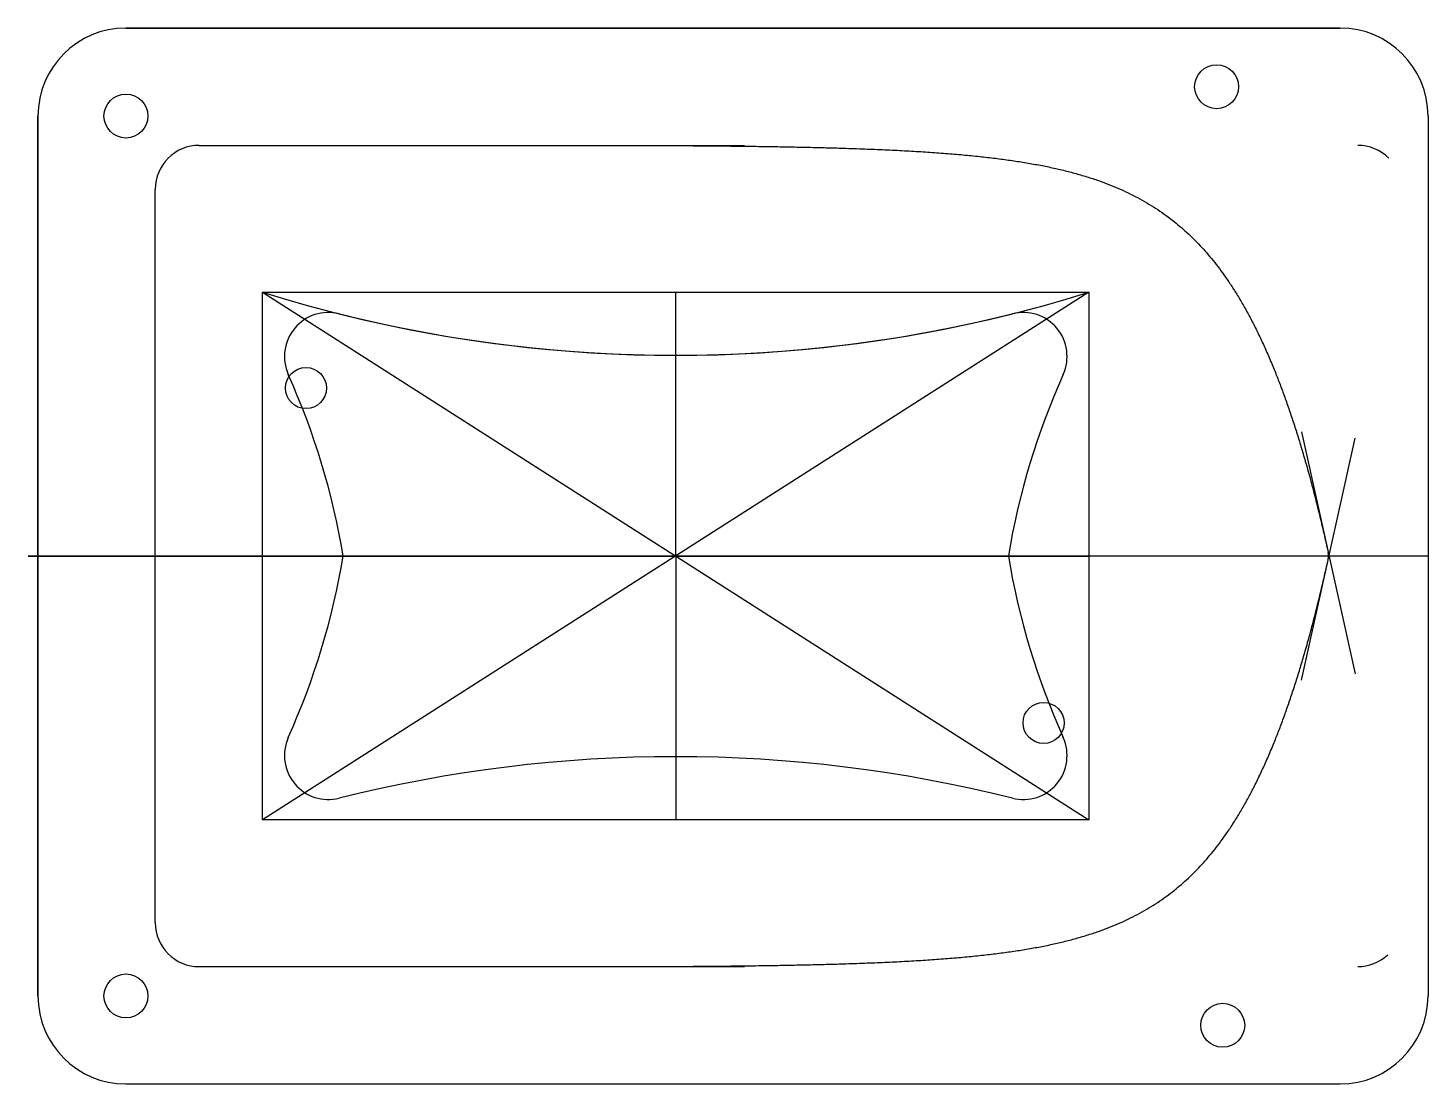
# Model space of a CAD drawing. Header units: millimetres. Extents: x -8.7 to 86.8, y -8 to 64.
import ezdxf

# ---------------------------------------------------------------- set-up
doc = ezdxf.new("R2010")
doc.units = ezdxf.units.MM
doc.layers.get('0').update_dxf_attribs({"linetype": 'CONTINUOUS'})

msp = doc.modelspace()

# ---------------------------------------------------------------- linework, layer by layer
for p, q in [((80.796, 64), (-2, 64)), ((-2, 64), (80.796, 64)), ((80.796, 64), (-2, 64)), ((-8, 58), (-8, -2)), ((-8, -2), (-8, 58)), ((-8, 58), (-8, -2)), ((86.796, 58), (86.796, -2)), ((3, 56), (29.589, 56)), ((18.998, 56), (40.18, 56)), ((0, 3), (0, 53)), ((7.319, 45.983), (63.67, 45.983)), ((7.319, 10.017), (7.319, 45.983)), ((7.319, 45.983), (63.67, 10.017)), ((63.67, 45.983), (7.319, 10.017)), ((63.67, 45.983), (7.319, 10.017)), ((35.494, 28), (35.494, 45.983)), ((63.67, 45.983), (63.67, 10.017)), ((78.167, 36.468), (81.827, 19.973)), ((78.167, 19.532), (81.827, 36.027)), ((86.796, 28), (-8.68, 28)), ((-8.68, 28), (63.616, 28)), ((35.494, 28), (35.494, 10.017)), ((63.67, 10.017), (7.319, 10.017)), ((3, 0), (29.589, 0)), ((18.998, 0), (40.18, 0)), ((-2, -8), (80.796, -8)), ((-2, -8), (80.796, -8))]:
    msp.add_line(p, q)
for centre, radius in [((72.38, 60), 1.5), ((72.38, 60), 1.5), ((-2, 58), 1.5), ((-2, 58), 1.5), ((10.274, 39.447), 1.4), ((60.579, 16.618), 1.4), ((-2, -2), 1.5), ((-2, -2), 1.5), ((72.796, -4), 1.5), ((72.796, -4), 1.5)]:
    msp.add_circle(centre, radius)
for centre, radius, start, end in [((-2, 58), 6, 90, 180), ((-2, 58), 6, 90, 180), ((80.796, 58), 6, 0, 90), ((80.796, 58), 6, 0, 90), ((3, 53), 3, 90, 180), ((82, 53), 3, 45, 90), ((35.494, 136.155), 94.472, 252.64785, 284.06531), ((35.494, 136.155), 94.472, 255.93469, 287.35215), ((11.806, 41.605), 3, 75.93469, 204.18473), ((35.494, 136.155), 94.472, 255.93469, 284.06531), ((59.183, 41.605), 3, -24.18473, 104.06531), ((-36.987, 19.693), 50.487, 9.47047, 24.18473), ((107.975, 19.693), 50.487, 155.81527, 170.52953), ((-36.987, 36.307), 50.487, 335.81527, 350.52953), ((107.975, 36.307), 50.487, 189.47047, 204.18473), ((79.021, 28), 1, -12.71955, 12.71955), ((11.806, 14.395), 3, 155.81527, 284.06531), ((59.183, 14.395), 3, -104.06531, 24.18473), ((35.494, -80.155), 94.472, 75.93469, 104.06531), ((3, 3), 3, 180, 270), ((82, 3), 3, 270, 313.22366), ((-2, -2), 6, 180, 270), ((-2, -2), 6, 180, 270), ((80.796, -2), 6, 270, 360), ((80.796, -2), 6, -90, 0)]:
    msp.add_arc(centre, radius, start, end)
for points in [[(29.589, 56), (33.976, 56), (42.039, 55.962), (52.004, 55.79), (61.634, 55.127), (69.723, 52.15), (74.418, 46.261), (77.389, 38.681), (79.162, 31.982), (79.997, 28.22)], [(29.589, 0), (33.976, 0), (42.039, 0.038), (52.004, 0.21), (61.634, 0.873), (69.723, 3.85), (74.418, 9.739), (77.389, 17.319), (79.162, 24.018), (79.997, 27.78)]]:
    msp.add_open_spline(points, degree=5)

doc.saveas('drawing.dxf')
